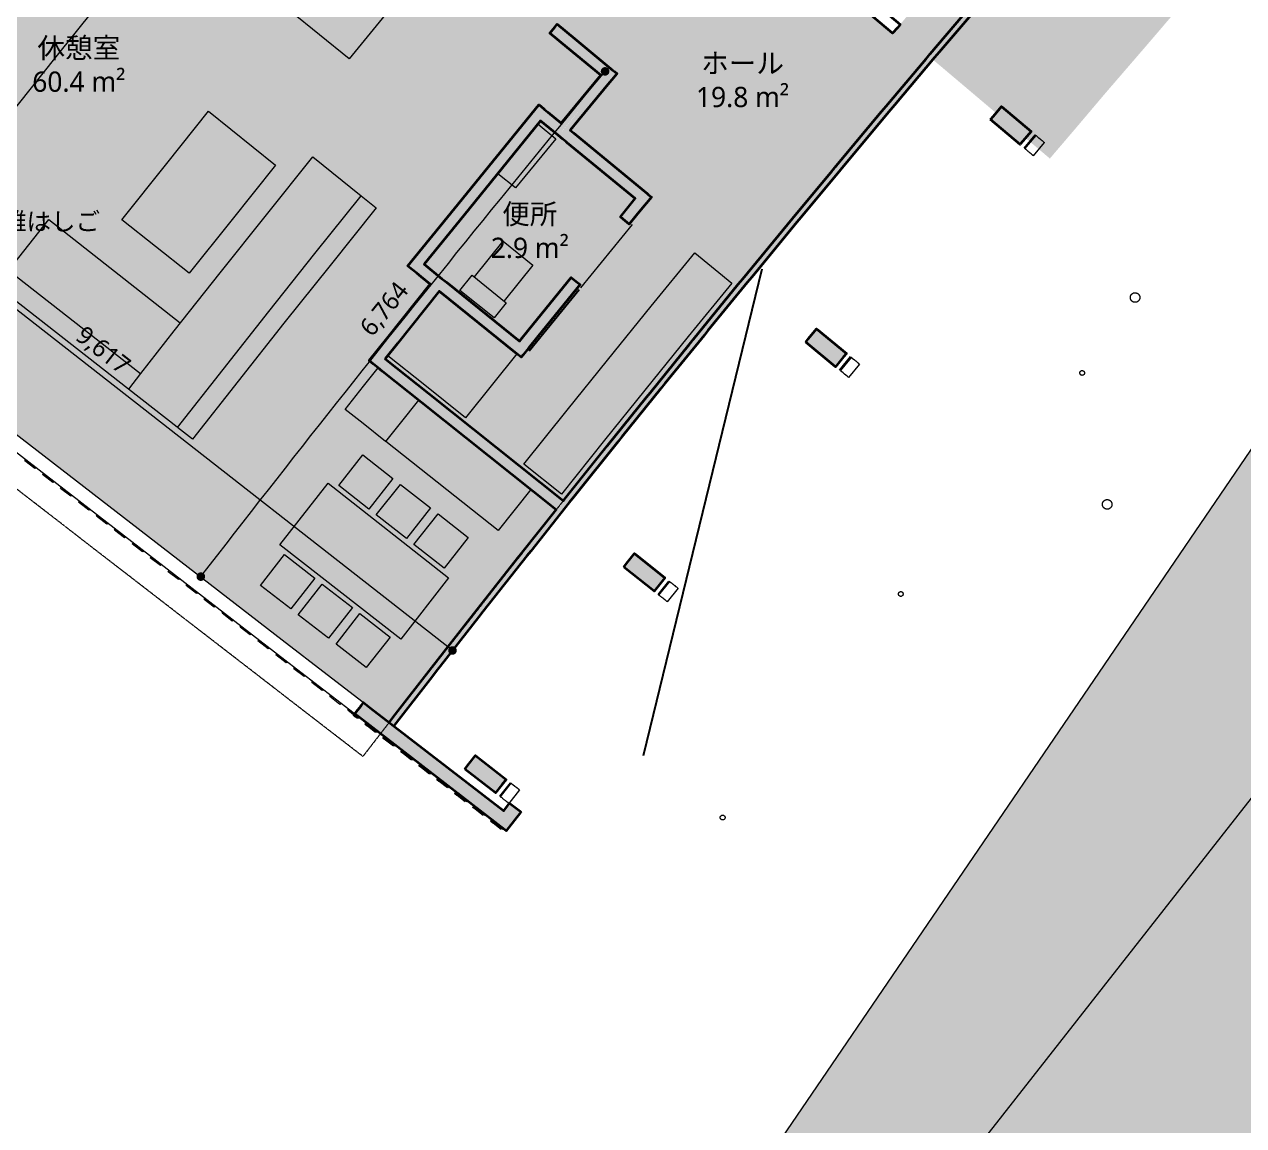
# Model space of a CAD drawing. Header units: millimetres. Extents: x -100577 to 287200, y -212120 to 238461.
# Drawn here: x 13647 to 26389, y 27311 to 38824 of the extents above; entities that cross this region are included whole.
import ezdxf

# ---------------------------------------------------------------- set-up
doc = ezdxf.new("R2010")
doc.units = ezdxf.units.MM
doc.linetypes.add('PHANTOM', pattern=[6.35, 3.175, -0.635, 0.635, -0.635, 0.635, -0.635])
for name, color, linetype, lineweight in [('01_切断（構造・壁）', 7, 'Continuous', 35), ('02_切断（家具）', 8, 'Continuous', 18), ('06_部屋の色', 8, 'Continuous', 0), ('07_切断（建具）', 7, 'Continuous', 18), ('10_見えがかり', 7, 'Continuous', 13), ('11_見えがかり（家具）', 8, 'Continuous', 9), ('20_上部（屋根の外形・梁）', 8, 'PHANTOM', 9), ('30_敷地・外構', 8, 'Continuous', 9), ('50_寸法', 3, 'Continuous', 9), ('60_部屋名・面積', 7, 'Continuous', 13)]:
    doc.layers.add(name, color=color, linetype=linetype, lineweight=lineweight)
doc.styles.add('JP', font='NotoSansCJKjp-Regular.otf')

msp = doc.modelspace()

# ---------------------------------------------------------------- hatches: boundary and pattern name
at = {"layer": '01_切断（構造・壁）'}
for points in [[(23744, 37828), (23775, 37865), (23860, 37965), (24169, 37704), (24058, 37573), (24053, 37567)], [(21812, 35502), (21842, 35538), (21926, 35641), (22240, 35384), (22209, 35347), (22125, 35245)], [(19911, 33150), (19941, 33188), (20023, 33291), (20340, 33039), (20311, 33002), (20228, 32898)], [(17119, 31641), (17148, 31680), (17165, 31701), (17191, 31734), (17262, 31679), (18656, 30602), (18696, 30655), (18717, 30682), (18827, 30597), (18827, 30597), (18833, 30593), (18833, 30593), (18834, 30592), (18836, 30591), (18831, 30584), (18820, 30570), (18792, 30534), (18683, 30391), (18669, 30402), (18669, 30402), (17176, 31556), (17176, 31556), (17176, 31556), (17099, 31616)], [(17133, 31570), (17108, 31589), (17100, 31596), (17090, 31604), (17093, 31608), (17099, 31616), (17109, 31608), (17117, 31601), (17142, 31582), (17140, 31579)], [(17320, 31425), (17238, 31489), (17214, 31508), (17216, 31511), (17223, 31520), (17247, 31501), (17330, 31437), (17327, 31435)], [(17508, 31280), (17425, 31345), (17401, 31363), (17403, 31366), (17410, 31375), (17434, 31357), (17517, 31292), (17515, 31290)], [(17696, 31135), (17612, 31200), (17589, 31218), (17591, 31221), (17598, 31230), (17621, 31212), (17705, 31147), (17703, 31145)], [(18251, 31037), (18297, 31095), (18362, 31179), (18681, 30931), (18636, 30872), (18571, 30789)], [(17883, 30990), (17799, 31055), (17776, 31073), (17778, 31076), (17785, 31085), (17808, 31067), (17892, 31002), (17890, 31000)], [(18071, 30846), (17986, 30911), (17964, 30928), (17966, 30931), (17973, 30940), (17996, 30923), (18080, 30857), (18078, 30855)], [(18258, 30701), (18174, 30766), (18151, 30783), (18153, 30786), (18161, 30795), (18183, 30778), (18267, 30712), (18266, 30710)], [(18446, 30556), (18361, 30621), (18339, 30638), (18341, 30641), (18348, 30650), (18370, 30633), (18455, 30567), (18453, 30565)], [(18633, 30411), (18548, 30477), (18527, 30493), (18528, 30496), (18536, 30505), (18557, 30488), (18643, 30423), (18641, 30420)]]:
    msp.add_hatch(color=7, dxfattribs=at).paths.add_polyline_path(points)
at = {"layer": '02_切断（家具）'}
for points in [[(17832, 35051), (17445, 35360), (17701, 35680), (17983, 36031), (18407, 35690), (18793, 35380), (18538, 35062), (18258, 34712)], [(17187, 34650), (16999, 34799), (17190, 35040), (17343, 35232), (17577, 35045), (17765, 34896), (17575, 34656), (17422, 34464)]]:
    msp.add_hatch(color=8, dxfattribs=at).paths.add_polyline_path(points)
at = {"layer": '06_部屋の色', "true_color": 0xf6e3a4}
h = msp.add_hatch(color=8, dxfattribs=at)
h.paths.add_polyline_path([(15896, 43200), (16235, 43604), (16574, 44007), (14846, 45468), (18009, 50107), (18205, 50396), (18097, 50493), (18091, 50498), (18271, 50762), (18385, 50660), (18570, 50930), (18461, 51027), (18455, 51033), (18636, 51297), (18750, 51194), (18784, 51244), (18815, 51290), (20030, 53073), (19923, 53171), (19917, 53177), (20097, 53442), (20203, 53344), (20210, 53338), (20396, 53609), (20289, 53708), (20283, 53714), (20464, 53979), (20576, 53875), (20596, 53903), (21235, 54841), (21264, 54883), (21360, 55015), (21374, 55034), (21378, 55039), (21483, 55165), (21493, 55177), (21562, 55255), (21564, 55258), (21626, 55368), (21628, 55371), (21628, 55371), (21630, 55374), (21780, 55614), (21783, 55617), (21954, 55838), (21956, 55841), (22147, 56044), (22151, 56047), (22360, 56231), (22364, 56234), (22590, 56397), (22592, 56398), (22798, 56519), (22835, 56540), (23052, 56640), (23092, 56659), (23318, 56738), (23359, 56752), (23592, 56809), (23634, 56819), (23871, 56854), (23914, 56860), (23915, 56860), (23919, 56860), (24201, 56874), (24257, 56874), (26592, 56874), (26592, 57022), (26592, 57026), (30188, 57025), (30188, 56879), (30188, 56873), (30228, 56873), (30240, 56873), (33348, 56873), (33387, 56873), (33389, 56873), (33395, 56873), (33397, 56872), (33399, 56872), (33400, 56872), (33695, 56857), (33699, 56857), (33988, 56813), (33992, 56812), (34275, 56739), (34279, 56738), (34553, 56637), (34556, 56635), (34819, 56508), (34822, 56506), (35071, 56352), (35074, 56350), (35306, 56172), (35307, 56171), (35519, 55973), (35525, 55967), (35546, 55945), (35551, 55940), (35595, 55894), (35766, 55717), (38202, 53187), (38521, 52856), (38555, 52820), (38568, 52807), (38566, 52805), (38459, 52701), (38562, 52595), (38565, 52592), (38479, 52508), (37970, 52018), (37918, 51967), (37818, 52069), (37812, 52076), (37808, 52072), (37808, 52072), (37807, 52071), (37804, 52068), (37517, 51786), (37176, 51454), (37174, 51452), (37168, 51446), (36677, 50959), (36667, 50948), (36233, 50521), (36337, 50416), (36341, 50413), (36277, 50350), (35928, 49999), (35577, 49650), (35093, 49157), (34928, 48991), (34820, 49097), (34476, 48751), (34470, 48744), (34288, 48557), (34393, 48454), (34397, 48451), (34245, 48294), (33905, 47948), (33417, 47440), (32936, 46944), (32589, 46577), (32517, 46502), (32412, 46602), (32407, 46607), (32195, 46387), (32302, 46285), (32305, 46282), (32253, 46228), (31771, 45714), (31296, 45212), (31070, 44968), (30964, 45067), (30958, 45071), (30845, 44949), (30842, 44945), (30517, 44599), (30512, 44594), (30510, 44591), (30505, 44586), (30504, 44585), (30047, 44086), (30043, 44082), (29562, 43562), (29552, 43551), (29245, 43211), (29238, 43204), (28897, 42831), (28436, 42317), (28427, 42307), (28427, 42307), (28426, 42306), (27968, 41800), (27963, 41793), (27646, 41435), (27641, 41430), (27309, 41058), (27304, 41052), (26847, 40530), (26840, 40522), (26383, 40004), (26211, 39806), (26324, 39708), (26326, 39706), (26180, 39537), (25848, 39157), (25390, 38621), (24939, 38098), (24626, 37728), (24364, 37421), (23375, 38258), (23066, 38519), (23564, 39106), (24077, 39706), (24579, 40289), (25084, 40871), (22219, 43367), (21705, 42775), (21193, 42181), (20684, 41586), (20164, 40973), (20124, 40925), (22415, 38989), (21963, 38453), (21474, 37868), (21150, 37477), (20667, 36893), (20665, 36891), (20662, 36891), (14722, 41777), (14720, 41781), (14721, 41784), (15389, 42593)])
h.paths.add_polyline_path([(31136, 49519), (31065, 49596), (30990, 49669), (30910, 49737), (30826, 49800), (30738, 49856), (30647, 49907), (30552, 49952), (30455, 49991), (30355, 50023), (30254, 50049), (30151, 50067), (30047, 50080), (29942, 50085), (29838, 50083), (29733, 50075), (29630, 50059), (29527, 50037), (29427, 50009), (29328, 49974), (29232, 49932), (29139, 49884), (29049, 49831), (28963, 49771), (28881, 49706), (28803, 49636), (28730, 49561), (28662, 49481), (28600, 49397), (28543, 49309), (28492, 49218), (28447, 49123), (28408, 49026), (28376, 48926), (28351, 48824), (28332, 48722), (28320, 48618), (28315, 48513), (28316, 48408), (28325, 48304), (28340, 48200), (28362, 48098), (28391, 47997), (28426, 47899), (28467, 47802), (28515, 47709), (28569, 47619), (28628, 47533), (28693, 47451), (28763, 47374), (28839, 47301), (28918, 47233), (29002, 47170), (29090, 47114), (29182, 47063), (29276, 47018), (29374, 46979), (29473, 46947), (29575, 46921), (29678, 46903), (29782, 46891), (29886, 46885), (29991, 46887), (30095, 46895), (30199, 46911), (30301, 46933), (30402, 46961), (30501, 46996), (30597, 47038), (30690, 47086), (30780, 47139), (30866, 47199), (30948, 47264), (31026, 47334), (31099, 47409), (31167, 47489), (31229, 47573), (31286, 47661), (31337, 47752), (31382, 47847), (31420, 47944), (31452, 48044), (31478, 48146), (31497, 48249), (31509, 48353), (31514, 48457), (31513, 48562), (31504, 48666), (31489, 48770), (31467, 48872), (31438, 48973), (31403, 49071), (31361, 49168), (31314, 49261), (31260, 49351), (31201, 49437)], flags=0)
at = {"layer": '06_部屋の色', "true_color": 0xd9d3ec}
for points in [[(10656, 39068), (10660, 39081), (10700, 39211), (10714, 39246), (10719, 39258), (10768, 39385), (10783, 39419), (10789, 39432), (10846, 39555), (10864, 39588), (10871, 39600), (10936, 39719), (10956, 39751), (10959, 39756), (10964, 39763), (11037, 39879), (11064, 39919), (11172, 40076), (11200, 40119), (11211, 40134), (11316, 40288), (11648, 40775), (11768, 40952), (12975, 42722), (13080, 42876), (13090, 42892), (13159, 42992), (13169, 43006), (13173, 43013), (13272, 43158), (13346, 43267), (13397, 43342), (13491, 43479), (19756, 38299), (19754, 38300), (19266, 37707), (19034, 37898), (18709, 37501), (18353, 37063), (18030, 36665), (17740, 36305), (17974, 36117), (17654, 35718), (17334, 35317), (19290, 33760), (18786, 33126), (18348, 32569), (17912, 32011), (17508, 31491), (16640, 32162), (16549, 32232), (15755, 32846), (13103, 34895), (12342, 35483), (12283, 35529), (11676, 35998), (11662, 36009), (11653, 36016), (11653, 36016), (11652, 36016), (11652, 36017), (11652, 36017), (11650, 36018), (11564, 36089), (11561, 36092), (11504, 36139), (11423, 36216), (11420, 36218), (11368, 36267), (11291, 36350), (11288, 36353), (11245, 36399), (11240, 36405), (11199, 36455), (11195, 36461), (11122, 36550), (11084, 36604), (11080, 36610), (11014, 36702), (10979, 36760), (10975, 36766), (10916, 36862), (10884, 36922), (10880, 36929), (10829, 37027), (10800, 37091), (10797, 37098), (10752, 37198), (10728, 37264), (10727, 37266), (10725, 37273), (10711, 37311), (10709, 37315), (10687, 37373), (10653, 37489), (10652, 37493), (10634, 37553), (10607, 37671), (10606, 37676), (10593, 37735), (10574, 37856), (10573, 37861), (10563, 37920), (10552, 38043), (10552, 38048), (10546, 38106), (10545, 38162), (10545, 38162), (10545, 38162), (10545, 38162), (10545, 38163), (10545, 38163), (10545, 38163), (10545, 38163), (10545, 38163), (10545, 38163), (10545, 38163), (10545, 38164), (10545, 38164), (10545, 38164), (10545, 38164), (10545, 38164), (10545, 38164), (10545, 38165), (10545, 38165), (10545, 38165), (10545, 38165), (10545, 38165), (10545, 38165), (10545, 38165), (10545, 38166), (10544, 38214), (10541, 38293), (10542, 38303), (10542, 38303), (10547, 38423), (10549, 38480), (10562, 38605), (10563, 38610), (10569, 38666), (10590, 38791), (10591, 38796), (10601, 38850), (10605, 38868), (10605, 38868), (10605, 38868), (10605, 38868), (10626, 38958), (10630, 38974), (10635, 38993), (10636, 38998), (10639, 39008), (10639, 39009), (10640, 39014), (10644, 39030), (10644, 39032), (10644, 39032), (10644, 39032)], [(19472, 36220), (19151, 35824), (18831, 35428), (17740, 36305), (18062, 36705), (18385, 37103), (18709, 37501), (19034, 37898), (20116, 37010), (19794, 36615)]]:
    msp.add_hatch(color=8, dxfattribs=at).paths.add_polyline_path(points)
at = {"layer": '06_部屋の色', "true_color": 0xe9dfcf}
msp.add_hatch(color=8, dxfattribs=at).paths.add_polyline_path([(19957, 40728), (20124, 40925), (21193, 40021), (22721, 38731), (23246, 39350), (23734, 39921), (24237, 40505), (24742, 41088), (25119, 40759), (24734, 40316), (24364, 39887), (23995, 39457), (23627, 39026), (23260, 38594), (22881, 38145), (22555, 37758), (22166, 37292), (21843, 36902), (21456, 36434), (21102, 36004), (20718, 35534), (20367, 35102), (20017, 34669), (19669, 34235), (19290, 33760), (17334, 35317), (17654, 35718), (17974, 36117), (18831, 35428), (19151, 35824), (19472, 36220), (19761, 36576), (20116, 37009), (19267, 37706), (19756, 38299), (17905, 39830), (18208, 40196), (18547, 40603), (18886, 41008), (19193, 41373)])
at = {"layer": '30_敷地・外構'}
msp.add_hatch(color=8, dxfattribs=at).paths.add_polyline_path([(203769, 214442), (243430, 177722), (287200, 133010), (281793, -51921), (240886, -149401), (236610, -153248), (133668, -201677), (129226, -203200), (92493, -208829), (80789, -210335), (60528, -212120), (29240, -207579), (4134, -203331), (-18461, -198214), (-25999, -196278), (-94564, -156949), (-100577, -152009), (-15558, -27277), (128293, -27286), (128295, 900), (83295, 903), (83298, 56906), (50292, 56910), (20297, 12904), (20298, 907), (3653, 908), (165571, 238461)])
h = msp.add_hatch(color=8, dxfattribs=at)
h.paths.add_polyline_path([(70282, 69208), (73678, 71132), (76317, 70450), (93200, 82502), (103771, 90731), (105768, 92615), (106777, 92004), (118470, 107202), (129044, 119708), (151079, 145305), (166377, 164634), (171339, 170679), (187222, 191434), (198287, 205506), (198078, 207155), (198177, 210842), (200714, 210457), (204131, 206947), (209556, 200562), (211126, 198649), (212482, 197237), (214840, 195221), (221884, 189362), (224838, 186553), (231279, 180241), (233222, 178925), (234263, 178290), (238253, 175499), (239941, 174138), (238464, 171834), (214170, 143332), (209158, 139971), (184288, 106392), (183979, 101792), (187006, 98886), (183026, 93882), (165710, 106978), (169774, 111252), (174631, 107899), (178917, 108658), (203772, 141801), (210006, 145863), (226839, 165530), (229045, 168160), (228927, 173575), (225566, 172052), (219062, 168983), (203918, 160611), (202180, 160000), (200039, 159685), (197647, 159569), (191232, 159714), (183101, 159307), (180096, 159014), (168070, 160235), (162297, 151659), (173068, 147577), (172196, 145262), (160706, 149611), (132461, 116785), (121949, 104357), (112883, 92798), (110862, 90177), (104210, 83405), (97491, 77480), (91406, 72674), (81313, 65672), (81914, 64349), (188765, 67869), (246789, 67840), (246782, 63340), (205026, 63372), (201918, 60300), (196541, 60911), (193812, 63375), (188843, 63379), (126860, 61341), (83293, 59800), (83292, 56906), (50292, 56910), (20297, 12904), (20297, 12689), (15591, 3143), (14532, 522), (14418, -2475), (17720, -43184), (25175, -42918), (79835, -42007), (146151, -40579), (241235, -38179), (246311, -38103), (247627, -49077), (261713, -83458), (157802, -94080), (165059, -133727), (125695, -141051), (124858, -140143), (118888, -141941), (123034, -155933), (127771, -172228), (146551, -170017), (170292, -167511), (174822, -166336), (176248, -172157), (171365, -173432), (147215, -175970), (104093, -181702), (47871, -189958), (8835, -196640), (5104, -198424), (4305, -197393), (3768, -190338), (6823, -189844), (32763, -185394), (35343, -181411), (31434, -162226), (28769, -160898), (-9298, -166488), (-10933, -168206), (-6545, -190414), (-10493, -191063), (-16166, -162327), (-26790, -120042), (-7087, -114418), (18234, -108159), (19924, -105794), (14653, -79967), (13291, -79523), (-25792, -92481), (-55265, -101098), (-56831, -103919), (-41582, -164299), (-39302, -166240), (-28153, -163917), (-27141, -168806), (-41869, -171872), (-45676, -172876), (-47156, -168101), (-45927, -165399), (-61931, -102078), (-67560, -103570), (-63454, -97546), (-48680, -93970), (-27191, -87693), (-10340, -82620), (13576, -74692), (11129, -62713), (4852, -55163), (-7350, -55899), (-35297, -58585), (-37038, -58790), (-28960, -46939), (-8208, -44936), (7056, -44015), (3105, -3032), (841, -3218), (7523, 6586), (10188, 6878), (11706, 9733), (14902, 15113), (16647, 17889), (22188, 25269), (30756, 36199), (31078, 37246), (31976, 38564), (31568, 38842), (31589, 38911), (30327, 40042), (49726, 68503)])
h.paths.add_polyline_path([(249687, -79170), (252259, -74874), (242638, -51401), (239776, -49214), (181561, -50672), (180362, -51600), (186760, -82836), (189880, -85279)], flags=0)
h.paths.add_polyline_path([(122432, -172857), (117492, -157794), (113402, -143592), (102609, -146842), (107949, -173033), (109906, -174334)], flags=0)
h.paths.add_polyline_path([(102997, -140548), (124602, -135154), (156696, -129184), (157833, -127530), (155666, -115697), (153986, -115090), (100254, -125532), (98538, -126917), (100982, -138868)], flags=0)
h.paths.add_polyline_path([(181054, -86178), (182290, -83402), (175966, -52507), (173537, -50882), (151096, -51446), (149632, -53415), (155735, -84812), (159728, -88359)], flags=0)
h.paths.add_polyline_path([(99494, -121611), (153219, -111162), (154579, -109775), (152277, -97195), (149896, -96120), (96587, -107524), (94891, -109028), (97242, -120535)], flags=0)
h.paths.add_polyline_path([(75897, -176990), (78242, -179444), (101889, -175966), (103551, -173925), (87364, -94627), (84320, -93101), (61965, -97605), (60073, -99694), (67162, -133433)], flags=0)
h.paths.add_polyline_path([(95750, -103619), (148859, -92259), (150734, -89645), (148254, -79377), (145045, -77400), (93522, -88309), (91196, -90896), (93506, -102243)], flags=0)
h.paths.add_polyline_path([(43383, -180823), (48032, -183882), (70055, -180647), (71982, -177742), (63246, -134235), (56562, -102429), (52408, -99534), (29809, -104087), (28183, -106324)], flags=0)
h.paths.add_polyline_path([(89322, -81754), (91291, -82656), (145232, -71229), (146664, -69541), (143755, -54562), (140928, -51687), (84918, -52894), (83660, -53993)], flags=0)
h.paths.add_polyline_path([(26105, -96137), (28627, -98207), (83132, -87229), (85409, -85025), (82983, -73164), (80492, -71618), (25091, -79979), (23284, -82315)], flags=0)
h.paths.add_polyline_path([(8662, -116697), (16956, -155944), (19718, -157182), (28042, -155956), (29652, -153514), (21590, -113993), (19195, -112036), (11433, -113953)], flags=0)
h.paths.add_polyline_path([(-14901, -146868), (-13247, -153270), (-11596, -160014), (-10031, -161553), (11083, -158450), (13058, -154408), (5242, -117420), (2043, -116282), (-6056, -118287), (-18134, -121727), (-20359, -125135)], flags=0)
h.paths.add_polyline_path([(21655, -74326), (23827, -76130), (79893, -67671), (81368, -65237), (79190, -54559), (77564, -53035), (26041, -53902), (19126, -61936)], flags=0)
h.paths.add_polyline_path([(189981, 189290), (174073, 168504), (169859, 162049), (180101, 161023), (182960, 161292), (191203, 161711), (197626, 161561), (199848, 161671), (201703, 161947), (203092, 162440), (218117, 170742), (225532, 174554), (228862, 176201), (228828, 177752), (222409, 184046), (219561, 186746), (212587, 192549), (210073, 194689), (208505, 196332), (206877, 198317), (203663, 202101), (200069, 202133)], flags=0)
h.paths.add_polyline_path([(11099, -3879), (11053, -3475), (10631, -2734), (9457, -2858), (9313, -4172), (12772, -42208), (13097, -42586), (13413, -42770), (14294, -42686), (14446, -42064)], flags=0)
at = {"layer": '50_寸法'}
for points in [[(19751, 38304), (19745, 38298), (19738, 38293), (19730, 38289), (19721, 38287), (19712, 38287), (19704, 38289), (19695, 38292), (19688, 38297), (19682, 38303), (19677, 38310), (19673, 38318), (19671, 38327), (19671, 38336), (19673, 38345), (19676, 38353), (19681, 38360), (19687, 38366), (19694, 38371), (19702, 38375), (19711, 38377), (19720, 38377), (19728, 38375), (19737, 38372), (19744, 38367), (19750, 38361), (19755, 38354), (19759, 38346), (19761, 38337), (19761, 38328), (19759, 38320), (19756, 38311)], [(15526, 33022), (15520, 33016), (15513, 33011), (15504, 33007), (15496, 33006), (15487, 33005), (15478, 33007), (15470, 33010), (15463, 33015), (15456, 33021), (15451, 33028), (15448, 33037), (15446, 33045), (15446, 33054), (15447, 33063), (15451, 33071), (15455, 33078), (15462, 33085), (15469, 33090), (15477, 33093), (15486, 33095), (15494, 33095), (15503, 33094), (15511, 33090), (15519, 33085), (15525, 33079), (15530, 33072), (15534, 33064), (15535, 33055), (15536, 33047), (15534, 33038), (15531, 33030)], [(18156, 32250), (18150, 32244), (18143, 32239), (18135, 32236), (18126, 32234), (18117, 32234), (18109, 32235), (18100, 32238), (18093, 32243), (18087, 32249), (18082, 32257), (18078, 32265), (18076, 32273), (18076, 32282), (18078, 32291), (18081, 32299), (18086, 32306), (18092, 32313), (18099, 32318), (18107, 32321), (18116, 32323), (18125, 32323), (18133, 32322), (18142, 32318), (18149, 32314), (18155, 32308), (18160, 32300), (18164, 32292), (18166, 32284), (18166, 32275), (18164, 32266), (18161, 32258)]]:
    msp.add_hatch(color=7, dxfattribs=at).paths.add_polyline_path(points)

# ---------------------------------------------------------------- linework, layer by layer
at = {"layer": '01_切断（構造・壁）'}
for points in [[(21870, 39609), (22799, 38823), (22770, 38789), (22721, 38732), (21792, 39517)], [(17460, 31527), (17461, 31528), (17501, 31580), (17905, 32100), (18305, 32611), (18345, 32662), (18804, 33245), (18850, 33303), (19205, 33750), (17798, 34871), (17390, 35196), (17343, 35233), (17343, 35233), (17297, 35270), (17297, 35270), (17250, 35308), (17249, 35308), (17451, 35561), (17889, 36108), (17794, 36185), (17748, 36222), (17748, 36222), (17703, 36259), (17702, 36259), (17656, 36296), (17655, 36298), (18145, 36902), (19024, 37983), (19026, 37982), (19026, 37982), (19072, 37944), (19072, 37944), (19084, 37935), (19117, 37907), (19258, 37792), (19340, 37892), (19670, 38292), (19319, 38583), (19138, 38732), (19191, 38795), (19215, 38824), (19395, 38675), (19793, 38346), (19813, 38330), (19839, 38309), (19839, 38308), (19785, 38243), (19762, 38216), (19432, 37815), (19350, 37716), (19384, 37688), (20154, 37056), (20170, 37043), (20199, 37019), (20201, 37018), (20148, 36953), (20125, 36925), (20124, 36926), (20041, 36824), (19969, 36735), (19904, 36788), (19876, 36811), (19948, 36900), (20031, 37002), (19320, 37585), (19308, 37595), (19274, 37623), (19274, 37623), (19228, 37661), (19228, 37661), (19041, 37814), (18239, 36826), (17824, 36315), (18011, 36165), (18032, 36148), (18058, 36127), (18821, 35513), (18923, 35638), (19362, 36178), (19428, 36125), (19455, 36103), (19016, 35563), (18914, 35438), (18916, 35437), (18860, 35368), (18840, 35343), (18839, 35345), (18839, 35344), (18793, 35381), (18793, 35381), (17983, 36033), (17545, 35486), (17418, 35327), (17873, 34965), (19280, 33844), (19295, 33863), (19700, 34370), (19741, 34420), (20148, 34926), (20189, 34976), (20598, 35481), (20639, 35531), (21108, 36106), (21155, 36163), (21627, 36736), (21674, 36793), (22089, 37293), (22130, 37343), (22606, 37912), (22654, 37969), (23072, 38465), (23114, 38515), (23534, 39010)], [(23688, 39098), (23208, 38533), (23160, 38476), (22742, 37980), (22700, 37930), (22224, 37361), (22176, 37304), (21762, 36805), (21720, 36755), (21249, 36182), (21202, 36125), (20791, 35623), (20750, 35572), (20340, 35068), (20299, 35018), (19892, 34513), (19851, 34462), (19388, 33883), (19341, 33825), (18938, 33317), (18897, 33266), (18438, 32684), (18392, 32625), (17992, 32114), (17952, 32063), (17912, 32011), (17508, 31490)], [(23744, 37828), (23775, 37865), (23860, 37965), (24169, 37704), (24058, 37573), (24053, 37567), (23744, 37828)], [(21812, 35502), (21842, 35538), (21926, 35641), (22240, 35384), (22209, 35347), (22125, 35245), (21812, 35502)], [(19911, 33150), (19941, 33188), (20023, 33291), (20340, 33039), (20311, 33002), (20228, 32898), (19911, 33150)], [(17119, 31641), (17148, 31680), (17165, 31701), (17191, 31734), (17262, 31679), (18656, 30602), (18696, 30655), (18717, 30682), (18827, 30597), (18827, 30597), (18833, 30593), (18833, 30593), (18834, 30592), (18836, 30591), (18831, 30584), (18820, 30570), (18792, 30534), (18683, 30391), (18669, 30402), (18669, 30402), (17176, 31556), (17176, 31556), (17176, 31556), (17099, 31616), (17119, 31641)], [(17133, 31570), (17108, 31589), (17100, 31596), (17090, 31604), (17093, 31608), (17099, 31616), (17109, 31608), (17117, 31601), (17142, 31582), (17140, 31579), (17133, 31570)], [(17320, 31425), (17238, 31489), (17214, 31508), (17216, 31511), (17223, 31520), (17247, 31501), (17330, 31437), (17327, 31435), (17320, 31425)], [(17508, 31280), (17425, 31345), (17401, 31363), (17403, 31366), (17410, 31375), (17434, 31357), (17517, 31292), (17515, 31290), (17508, 31280)], [(17696, 31135), (17612, 31200), (17589, 31218), (17591, 31221), (17598, 31230), (17621, 31212), (17705, 31147), (17703, 31145), (17696, 31135)], [(18251, 31037), (18297, 31095), (18362, 31179), (18681, 30931), (18636, 30872), (18571, 30789), (18251, 31037)], [(17883, 30990), (17799, 31055), (17776, 31073), (17778, 31076), (17785, 31085), (17808, 31067), (17892, 31002), (17890, 31000), (17883, 30990)], [(18071, 30846), (17986, 30911), (17964, 30928), (17966, 30931), (17973, 30940), (17996, 30923), (18080, 30857), (18078, 30855), (18071, 30846)], [(18258, 30701), (18174, 30766), (18151, 30783), (18153, 30786), (18161, 30795), (18183, 30778), (18267, 30712), (18266, 30710), (18258, 30701)], [(18446, 30556), (18361, 30621), (18339, 30638), (18341, 30641), (18348, 30650), (18370, 30633), (18455, 30567), (18453, 30565), (18446, 30556)], [(18633, 30411), (18548, 30477), (18527, 30493), (18528, 30496), (18536, 30505), (18557, 30488), (18643, 30423), (18641, 30420), (18633, 30411)]]:
    msp.add_lwpolyline(points, dxfattribs=at)
at = {"layer": '02_切断（家具）'}
for points in [[(17832, 35051), (17445, 35360), (17701, 35680), (17983, 36031), (18407, 35690), (18793, 35380), (18538, 35062), (18258, 34712), (17832, 35051)], [(17187, 34650), (16999, 34799), (17190, 35040), (17343, 35232), (17577, 35045), (17765, 34896), (17575, 34656), (17422, 34464), (17187, 34650)]]:
    msp.add_lwpolyline(points, dxfattribs=at)
at = {"layer": '07_切断（建具）'}
msp.add_lwpolyline([(19463, 36070), (20003, 36733)], dxfattribs=at)
at = {"layer": '10_見えがかり'}
for points in [[(24102, 37525), (24101, 37526), (24099, 37528), (24095, 37531), (24212, 37668), (24215, 37665), (24217, 37663), (24218, 37663)], [(24129, 37503), (24126, 37505), (24123, 37507), (24122, 37508), (24119, 37511), (24116, 37513), (24115, 37514), (24109, 37519), (24108, 37521), (24104, 37524), (24220, 37661), (24224, 37658), (24227, 37655), (24231, 37652), (24233, 37651), (24239, 37645), (24242, 37642), (24245, 37640), (24246, 37639), (24248, 37637), (24250, 37636), (24250, 37635), (24253, 37634), (24254, 37632), (24255, 37632), (24257, 37630), (24258, 37629), (24259, 37628), (24261, 37627), (24262, 37626), (24264, 37624), (24265, 37623), (24265, 37623), (24266, 37622), (24267, 37622), (24270, 37619), (24270, 37619), (24274, 37615), (24274, 37615), (24283, 37608), (24295, 37598), (24299, 37595), (24301, 37592), (24303, 37591), (24304, 37591), (24304, 37590), (24305, 37589), (24306, 37589), (24306, 37589), (24306, 37589), (24190, 37451), (24189, 37451), (24189, 37451), (24189, 37452), (24188, 37452), (24188, 37453), (24187, 37453), (24187, 37453), (24187, 37453), (24187, 37454), (24186, 37454), (24185, 37455), (24185, 37455), (24183, 37457), (24179, 37460), (24178, 37461), (24173, 37466), (24168, 37469), (24158, 37478), (24154, 37481), (24153, 37482), (24151, 37484), (24150, 37485), (24150, 37485), (24149, 37486), (24148, 37486), (24141, 37492), (24139, 37494), (24138, 37494), (24130, 37502), (24129, 37503)], [(12307, 35382), (12327, 35408), (12351, 35440), (12368, 35461), (12368, 35461), (12869, 35073), (16340, 32391), (16813, 32026), (17187, 31737), (17161, 31705), (17144, 31683), (17144, 31683), (17115, 31644), (17095, 31619), (17095, 31619), (16370, 32178), (12276, 35342), (12307, 35382)], [(22174, 35205), (22172, 35206), (22171, 35207), (22167, 35210), (22281, 35350), (22285, 35346), (22286, 35345), (22288, 35344)], [(22190, 35192), (22176, 35203), (22290, 35342), (22293, 35340), (22296, 35337), (22299, 35335), (22311, 35325), (22313, 35323), (22316, 35321), (22317, 35320), (22318, 35319), (22319, 35319), (22321, 35317), (22323, 35316), (22324, 35314), (22326, 35312), (22329, 35311), (22331, 35309), (22334, 35307), (22336, 35305), (22338, 35303), (22344, 35298), (22350, 35293), (22356, 35288), (22362, 35283), (22374, 35273), (22375, 35273), (22261, 35133), (22247, 35145), (22232, 35157), (22218, 35168), (22204, 35180), (22190, 35192)], [(24678, 35187), (24679, 35190), (24680, 35192), (24682, 35195), (24684, 35197), (24687, 35199), (24689, 35201), (24692, 35202), (24696, 35204), (24699, 35204), (24702, 35204), (24706, 35204), (24709, 35203), (24712, 35202), (24715, 35201), (24717, 35199), (24720, 35197), (24722, 35195), (24723, 35192), (24725, 35189), (24726, 35186), (24727, 35182), (24727, 35179), (24726, 35175), (24726, 35172), (24725, 35169), (24723, 35166), (24721, 35164), (24717, 35159), (24711, 35156), (24708, 35155), (24705, 35155), (24701, 35154), (24698, 35155), (24694, 35155), (24691, 35157), (24689, 35158), (24686, 35160), (24684, 35162), (24682, 35164), (24680, 35167), (24679, 35170), (24678, 35173), (24677, 35177), (24677, 35180), (24677, 35183), (24678, 35187)], [(13650, 34262), (13657, 34272)], [(13764, 34190), (13756, 34179), (13650, 34262)], [(13837, 34117), (13845, 34127)], [(13952, 34045), (13944, 34034), (13837, 34117)], [(14025, 33972), (14033, 33982)], [(14139, 33900), (14132, 33890), (14025, 33972)], [(14212, 33827), (14220, 33837)], [(14327, 33755), (14319, 33745), (14212, 33827)], [(14400, 33682), (14408, 33692)], [(14515, 33610), (14507, 33600), (14400, 33682)], [(14587, 33537), (14595, 33548)], [(14702, 33465), (14694, 33455), (14587, 33537)], [(14775, 33392), (14783, 33403)], [(14890, 33320), (14882, 33310), (14775, 33392)], [(14963, 33247), (14971, 33258)], [(15077, 33175), (15069, 33165), (14963, 33247)], [(15150, 33102), (15158, 33113)], [(15265, 33030), (15257, 33020), (15150, 33102)], [(20277, 32858), (20271, 32863), (20383, 33004), (20390, 32999)], [(15338, 32957), (15346, 32968)], [(15453, 32885), (15445, 32875), (15338, 32957)], [(20304, 32837), (20302, 32839), (20295, 32844), (20292, 32847), (20290, 32849), (20288, 32850), (20286, 32851), (20285, 32852), (20283, 32853), (20279, 32857), (20391, 32998), (20393, 32997), (20404, 32988), (20407, 32985), (20407, 32985), (20409, 32984), (20416, 32978), (20417, 32978), (20419, 32976), (20420, 32975), (20422, 32973), (20426, 32970), (20429, 32968), (20429, 32967), (20432, 32965), (20436, 32962), (20439, 32960), (20442, 32957), (20443, 32956), (20453, 32948), (20454, 32948), (20455, 32947), (20461, 32942), (20465, 32939), (20470, 32935), (20475, 32931), (20478, 32929), (20478, 32929), (20478, 32929), (20478, 32929), (20478, 32929), (20478, 32929), (20478, 32928), (20478, 32928), (20478, 32928), (20478, 32928), (20366, 32788), (20366, 32788), (20366, 32788), (20366, 32788), (20366, 32788), (20366, 32788), (20366, 32788), (20366, 32788), (20366, 32788), (20366, 32788), (20365, 32789), (20363, 32790), (20358, 32794), (20355, 32796), (20349, 32801), (20347, 32803), (20343, 32806), (20342, 32806), (20342, 32807), (20341, 32807), (20336, 32811), (20332, 32815), (20331, 32816), (20330, 32817), (20320, 32824), (20317, 32827), (20317, 32827), (20314, 32829), (20311, 32832), (20310, 32832), (20307, 32835), (20304, 32837), (20304, 32837)], [(22782, 32876), (22783, 32879), (22785, 32882), (22786, 32885), (22788, 32887), (22791, 32889), (22794, 32891), (22797, 32892), (22800, 32893), (22803, 32894), (22807, 32894), (22810, 32894), (22813, 32893), (22816, 32892), (22819, 32890), (22822, 32889), (22824, 32887), (22826, 32884), (22828, 32882), (22829, 32879), (22830, 32875), (22831, 32872), (22831, 32869), (22831, 32865), (22830, 32862), (22829, 32859), (22827, 32856), (22826, 32854), (22821, 32849), (22815, 32846), (22812, 32845), (22809, 32844), (22805, 32844), (22802, 32844), (22799, 32845), (22796, 32846), (22793, 32848), (22790, 32850), (22788, 32852), (22786, 32854), (22784, 32857), (22783, 32860), (22782, 32863), (22781, 32866), (22781, 32870), (22781, 32873), (22782, 32876)], [(15525, 32812), (15533, 32823)], [(15640, 32740), (15632, 32730), (15525, 32812)], [(15713, 32667), (15721, 32678)], [(15828, 32595), (15820, 32585), (15713, 32667)], [(15901, 32523), (15908, 32533)], [(16015, 32450), (16007, 32440), (15901, 32523)], [(16088, 32378), (16096, 32388)], [(16203, 32305), (16195, 32295), (16088, 32378)], [(16276, 32233), (16284, 32243)], [(16390, 32160), (16382, 32150), (16276, 32233)], [(16463, 32088), (16471, 32098)], [(16578, 32015), (16570, 32005), (16463, 32088)], [(16651, 31943), (16659, 31953)], [(16766, 31870), (16758, 31860), (16651, 31943)], [(16838, 31798), (16846, 31808)], [(16953, 31726), (16945, 31715), (16838, 31798)], [(17189, 31735), (17188, 31736)], [(17026, 31653), (17034, 31663)], [(17088, 31605), (17026, 31653)], [(17096, 31617), (17097, 31617)], [(18622, 30750), (18616, 30754), (18726, 30896), (18732, 30892)], [(18769, 30863), (18769, 30863), (18774, 30859), (18784, 30852), (18785, 30850), (18787, 30849), (18788, 30848), (18788, 30848), (18789, 30848), (18790, 30847), (18791, 30846), (18793, 30845), (18793, 30844), (18794, 30844), (18796, 30842), (18798, 30841), (18801, 30839), (18803, 30837), (18807, 30834), (18807, 30834), (18809, 30832), (18810, 30831), (18811, 30831), (18812, 30830), (18812, 30830), (18812, 30830), (18813, 30829), (18813, 30829), (18814, 30828), (18815, 30828), (18815, 30828), (18815, 30827), (18817, 30826), (18817, 30826), (18821, 30823), (18821, 30823), (18821, 30823), (18822, 30822), (18711, 30680), (18711, 30680), (18711, 30681), (18711, 30681), (18710, 30681), (18710, 30681), (18709, 30682), (18708, 30683), (18707, 30684), (18706, 30685), (18705, 30685), (18705, 30685), (18704, 30686), (18703, 30687), (18703, 30687), (18702, 30687), (18702, 30688), (18701, 30688), (18701, 30689), (18700, 30689), (18698, 30690), (18695, 30693), (18694, 30694), (18684, 30701), (18683, 30702), (18683, 30702), (18681, 30704), (18680, 30705), (18679, 30705), (18678, 30706), (18677, 30707), (18676, 30708), (18675, 30708), (18675, 30708), (18672, 30711), (18669, 30713), (18662, 30718), (18659, 30721), (18659, 30721), (18658, 30721), (18655, 30724), (18648, 30729), (18644, 30733), (18640, 30736), (18633, 30741), (18631, 30742), (18623, 30749), (18733, 30891), (18739, 30887), (18754, 30875), (18769, 30863), (18769, 30863)], [(20920, 30539), (20922, 30542), (20923, 30545), (20925, 30547), (20927, 30549), (20929, 30551), (20932, 30553), (20935, 30555), (20938, 30556), (20941, 30556), (20945, 30556), (20948, 30556), (20952, 30555), (20955, 30554), (20957, 30553), (20960, 30551), (20962, 30549), (20964, 30547), (20966, 30544), (20967, 30541), (20969, 30538), (20969, 30534), (20969, 30531), (20969, 30527), (20968, 30524), (20967, 30521), (20966, 30518), (20964, 30516), (20959, 30512), (20954, 30508), (20951, 30507), (20947, 30507), (20944, 30506), (20940, 30507), (20937, 30508), (20934, 30509), (20931, 30510), (20929, 30512), (20927, 30514), (20924, 30516), (20923, 30519), (20921, 30522), (20920, 30525), (20919, 30529), (20919, 30532), (20920, 30535), (20920, 30539)]]:
    msp.add_lwpolyline(points, dxfattribs=at)
at = {"layer": '11_見えがかり（家具）'}
for points in [[(12258, 39859), (12626, 40317), (13028, 40817), (13432, 41315), (13804, 41770), (14211, 42266), (15909, 40868), (15507, 40377), (15139, 39926), (14739, 39433), (14374, 38980), (13976, 38485), (13581, 37988), (13219, 37532), (12827, 37034), (11096, 38392), (11493, 38896), (11858, 39357), (12258, 39859)], [(16111, 39219), (16523, 39724), (16902, 40186), (17828, 39423), (17417, 38922), (17041, 38462), (16111, 39219)], [(14664, 36780), (15134, 37370), (15571, 37917), (16273, 37353), (15803, 36767), (15369, 36221), (14664, 36780)], [(19016, 37780), (19201, 37628), (18780, 37113), (18596, 37262)], [(15694, 36227), (16177, 36833), (16662, 37438), (17167, 37031)], [(16203, 35823), (16684, 36427), (17168, 37030), (17324, 36904), (16841, 36302), (16360, 35699), (15881, 35093), (15404, 34486), (15246, 34609), (15724, 35217), (16203, 35823)], [(13486, 36253), (13903, 36784), (15276, 35702)], [(18350, 36185), (18651, 36558), (18962, 36306), (18661, 35934)], [(19259, 33914), (18868, 34226), (19320, 34791), (19741, 35314), (20197, 35876), (20655, 36436), (21042, 36119), (20585, 35560), (20130, 35000), (19710, 34478), (19259, 33914)], [(14862, 35173), (14734, 35010), (13356, 36088), (13484, 36252), (14862, 35173)], [(14863, 35174), (15213, 35619), (15694, 36227)], [(18555, 35755), (18197, 36043), (18325, 36202), (18683, 35914), (18555, 35755)], [(25205, 35960), (25205, 35962), (25205, 35965), (25205, 35968), (25205, 35970), (25205, 35973), (25205, 35975), (25206, 35978), (25206, 35980), (25207, 35983), (25208, 35985), (25208, 35987), (25209, 35989), (25210, 35992), (25212, 35994), (25213, 35996), (25214, 35997), (25215, 35999), (25217, 36001), (25218, 36003), (25220, 36004), (25222, 36006), (25224, 36007), (25226, 36009), (25228, 36010), (25230, 36011), (25232, 36013), (25234, 36014), (25236, 36015), (25239, 36016), (25241, 36016), (25244, 36017), (25246, 36017), (25249, 36018), (25251, 36018), (25254, 36018), (25257, 36018), (25259, 36018), (25262, 36018), (25264, 36017), (25267, 36017), (25269, 36016), (25271, 36015), (25274, 36014), (25276, 36013), (25278, 36012), (25280, 36011), (25282, 36010), (25284, 36009), (25286, 36007), (25287, 36006), (25289, 36004), (25291, 36003), (25292, 36001), (25294, 35999), (25295, 35997), (25297, 35995), (25298, 35993), (25299, 35991), (25300, 35989), (25301, 35986), (25302, 35984), (25303, 35981), (25303, 35979), (25304, 35976), (25304, 35974), (25304, 35971), (25305, 35969), (25305, 35966), (25304, 35963), (25304, 35961), (25304, 35958), (25303, 35956), (25302, 35954), (25302, 35951), (25301, 35949), (25300, 35947), (25299, 35945), (25298, 35943), (25296, 35941), (25296, 35940), (25295, 35939), (25294, 35937), (25292, 35935), (25291, 35934), (25289, 35932), (25287, 35930), (25286, 35929), (25284, 35927), (25282, 35926), (25280, 35925), (25277, 35924), (25275, 35922), (25273, 35921), (25270, 35921), (25268, 35920), (25265, 35919), (25263, 35919), (25260, 35918), (25258, 35918), (25255, 35918), (25253, 35918), (25250, 35918), (25247, 35919), (25245, 35919), (25242, 35920), (25240, 35920), (25238, 35921), (25235, 35922), (25233, 35923), (25231, 35924), (25229, 35925), (25227, 35926), (25225, 35928), (25223, 35929), (25222, 35930), (25220, 35932), (25218, 35934), (25217, 35935), (25215, 35937), (25214, 35939), (25213, 35941), (25211, 35943), (25210, 35945), (25209, 35948), (25208, 35950), (25207, 35952), (25206, 35955), (25206, 35957), (25205, 35960)], [(15245, 34611), (14736, 35009)], [(18598, 33533), (17424, 34462)], [(16932, 34004), (17185, 34325), (17499, 34077), (17247, 33757), (16932, 34004)], [(18080, 33037), (17580, 32398), (16318, 33382), (16822, 34026), (18080, 33037)], [(17325, 33695), (17578, 34015), (17892, 33768), (17640, 33448), (17325, 33695)], [(18938, 33961), (18598, 33533)], [(24920, 33780), (24918, 33783), (24917, 33785), (24916, 33787), (24915, 33790), (24915, 33792), (24914, 33795), (24914, 33797), (24913, 33800), (24913, 33802), (24913, 33805), (24913, 33807), (24913, 33810), (24913, 33813), (24914, 33815), (24914, 33818), (24915, 33820), (24916, 33822), (24917, 33825), (24918, 33827), (24919, 33829), (24920, 33831), (24921, 33833), (24922, 33835), (24924, 33837), (24925, 33838), (24927, 33840), (24928, 33842), (24930, 33843), (24932, 33845), (24934, 33846), (24936, 33847), (24938, 33849), (24940, 33850), (24942, 33851), (24945, 33852), (24947, 33853), (24950, 33854), (24952, 33854), (24955, 33855), (24957, 33855), (24960, 33855), (24962, 33855), (24965, 33855), (24968, 33855), (24970, 33855), (24973, 33854), (24975, 33854), (24977, 33853), (24980, 33852), (24982, 33852), (24984, 33851), (24986, 33850), (24988, 33848), (24990, 33847), (24992, 33846), (24994, 33845), (24996, 33843), (24997, 33842), (24999, 33840), (25001, 33838), (25002, 33836), (25004, 33834), (25005, 33832), (25006, 33830), (25007, 33828), (25009, 33826), (25010, 33823), (25010, 33821), (25011, 33819), (25012, 33816), (25012, 33814), (25013, 33811), (25013, 33808), (25013, 33806), (25013, 33803), (25013, 33801), (25012, 33798), (25012, 33796), (25011, 33793), (25011, 33791), (25010, 33788), (25009, 33786), (25008, 33784), (25007, 33782), (25006, 33780), (25005, 33778), (25003, 33776), (25002, 33774), (25001, 33773), (24999, 33771), (24998, 33769), (24996, 33768), (24994, 33766), (24992, 33765), (24990, 33763), (24988, 33762), (24986, 33761), (24983, 33760), (24981, 33759), (24979, 33758), (24976, 33757), (24974, 33757), (24971, 33756), (24969, 33756), (24966, 33755), (24963, 33755), (24961, 33755), (24958, 33756), (24956, 33756), (24953, 33756), (24951, 33757), (24948, 33758), (24946, 33758), (24944, 33759), (24942, 33760), (24939, 33761), (24937, 33762), (24935, 33764), (24934, 33765), (24932, 33766), (24930, 33768), (24928, 33769), (24927, 33771), (24925, 33773), (24924, 33774), (24922, 33776), (24921, 33778), (24920, 33780)], [(17718, 33386), (17970, 33706), (18284, 33458), (18033, 33139), (17718, 33386)], [(16114, 32957), (16365, 33280), (16681, 33034), (16430, 32712), (16114, 32957)], [(16509, 32651), (16760, 32973), (17075, 32727), (16825, 32406), (16509, 32651)], [(16904, 32344), (17154, 32665), (17470, 32419), (17220, 32099), (16904, 32344)]]:
    msp.add_lwpolyline(points, dxfattribs=at)
at = {"layer": '20_上部（屋根の外形・梁）'}
msp.add_lwpolyline([(25074, 40798), (23096, 38494), (23096, 38493), (21152, 36160), (21152, 36159), (19243, 33798), (19242, 33797), (17461, 31528), (17461, 31528), (17405, 31456), (17185, 31171), (17185, 31170), (17184, 31171), (16873, 31411), (16561, 31652), (16249, 31893), (15937, 32134), (15625, 32375), (15313, 32616), (15001, 32857), (14689, 33098), (14377, 33339), (14065, 33581), (13753, 33822), (13441, 34063)], dxfattribs=at)
at = {"layer": '30_敷地・外構'}
for points in [[(236610, -153248), (133668, -201677), (129226, -203200), (92493, -208829), (80789, -210335), (60528, -212120), (29240, -207579), (4134, -203331), (-18461, -198214), (-25999, -196278), (-94564, -156949), (-100577, -152009), (-15558, -27277), (128293, -27286), (128295, 900), (83295, 903), (83298, 56906), (50292, 56910), (20297, 12904), (20298, 907), (3653, 908), (165571, 238461)], [(-37038, -58790), (-28960, -46939), (-8208, -44936), (7056, -44015), (3105, -3032), (841, -3218), (7523, 6586), (10188, 6878), (11706, 9733), (14902, 15113), (16647, 17889), (22188, 25269), (30756, 36199), (31078, 37246), (31976, 38564), (31568, 38842), (31589, 38911), (30327, 40042), (49726, 68503)]]:
    msp.add_lwpolyline(points, dxfattribs=at)
at = {"layer": '40_建具'}
msp.add_lwpolyline([(19444, 36047), (18923, 35407)], dxfattribs=at)
at = {"layer": '45_吹抜'}
msp.add_lwpolyline([(20118, 31180), (21359, 36268)], dxfattribs=at)
at = {"layer": '50_寸法'}
for points in [[(15491, 33050), (15579, 33164), (15667, 33278), (15755, 33391), (15844, 33505), (15932, 33619), (16021, 33732), (16109, 33846), (16198, 33959), (16287, 34072), (16375, 34185), (16464, 34299), (16553, 34412), (16642, 34525), (16732, 34638), (16821, 34751), (16910, 34864), (16999, 34976), (17089, 35089), (17178, 35202), (17268, 35314), (17358, 35427), (17447, 35540), (17537, 35652), (17627, 35764), (17717, 35877), (17807, 35989), (17897, 36101), (17987, 36213), (18078, 36325), (18168, 36437), (18259, 36549), (18349, 36661), (18440, 36773), (18530, 36885), (18621, 36997), (18712, 37108), (18803, 37220), (18894, 37331), (18985, 37443), (19076, 37554), (19167, 37665), (19259, 37777), (19350, 37888), (19441, 37999), (19533, 38110), (19624, 38221), (19716, 38332)], [(18121, 32278), (10544, 38201)]]:
    msp.add_lwpolyline(points, dxfattribs=at)

# ---------------------------------------------------------------- texts
at = {"layer": '45_避難', "insert": (13797, 36753), "char_height": 187.9, "attachment_point": 5, "style": 'JP'}
msp.add_mtext('避難はしご', dxfattribs=at)
at = {"layer": '50_寸法', "char_height": 187.9, "attachment_point": 8, "style": 'JP'}
for s, insert, rotation in [('6,764', (17504, 35771), 51.3407), ('9,617', (14394, 35319), 321.9874)]:
    msp.add_mtext(s, dxfattribs=dict(at, insert=insert, rotation=rotation))
at = {"layer": '60_部屋名・面積', "char_height": 211.7, "attachment_point": 5, "style": 'JP'}
for s, insert in [('休憩室\\P60.4 m²', (14216, 38399)), ('ホール\\P19.8 m²', (21152, 38239)), ('便所\\P2.9 m²', (18929, 36662))]:
    msp.add_mtext(s, dxfattribs=dict(at, insert=insert))

doc.saveas('drawing.dxf')
